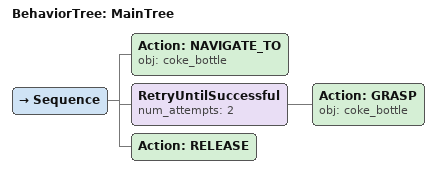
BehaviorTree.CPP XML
<root main_tree_to_execute="MainTree">
  <BehaviorTree ID="MainTree">
    <Sequence>
      <!-- Navigate to coke_bottle -->
      <Action ID="NAVIGATE_TO" obj="coke_bottle" />
      <!-- Retry GRASP coke_bottle up to 2 attempts -->
      <RetryUntilSuccessful num_attempts="2">
        <!-- Grasp coke_bottle -->
        <Action ID="GRASP" obj="coke_bottle" />
      </RetryUntilSuccessful>
      <!-- Release -->
      <Action ID="RELEASE" />
    </Sequence>
  </BehaviorTree>
</root>
